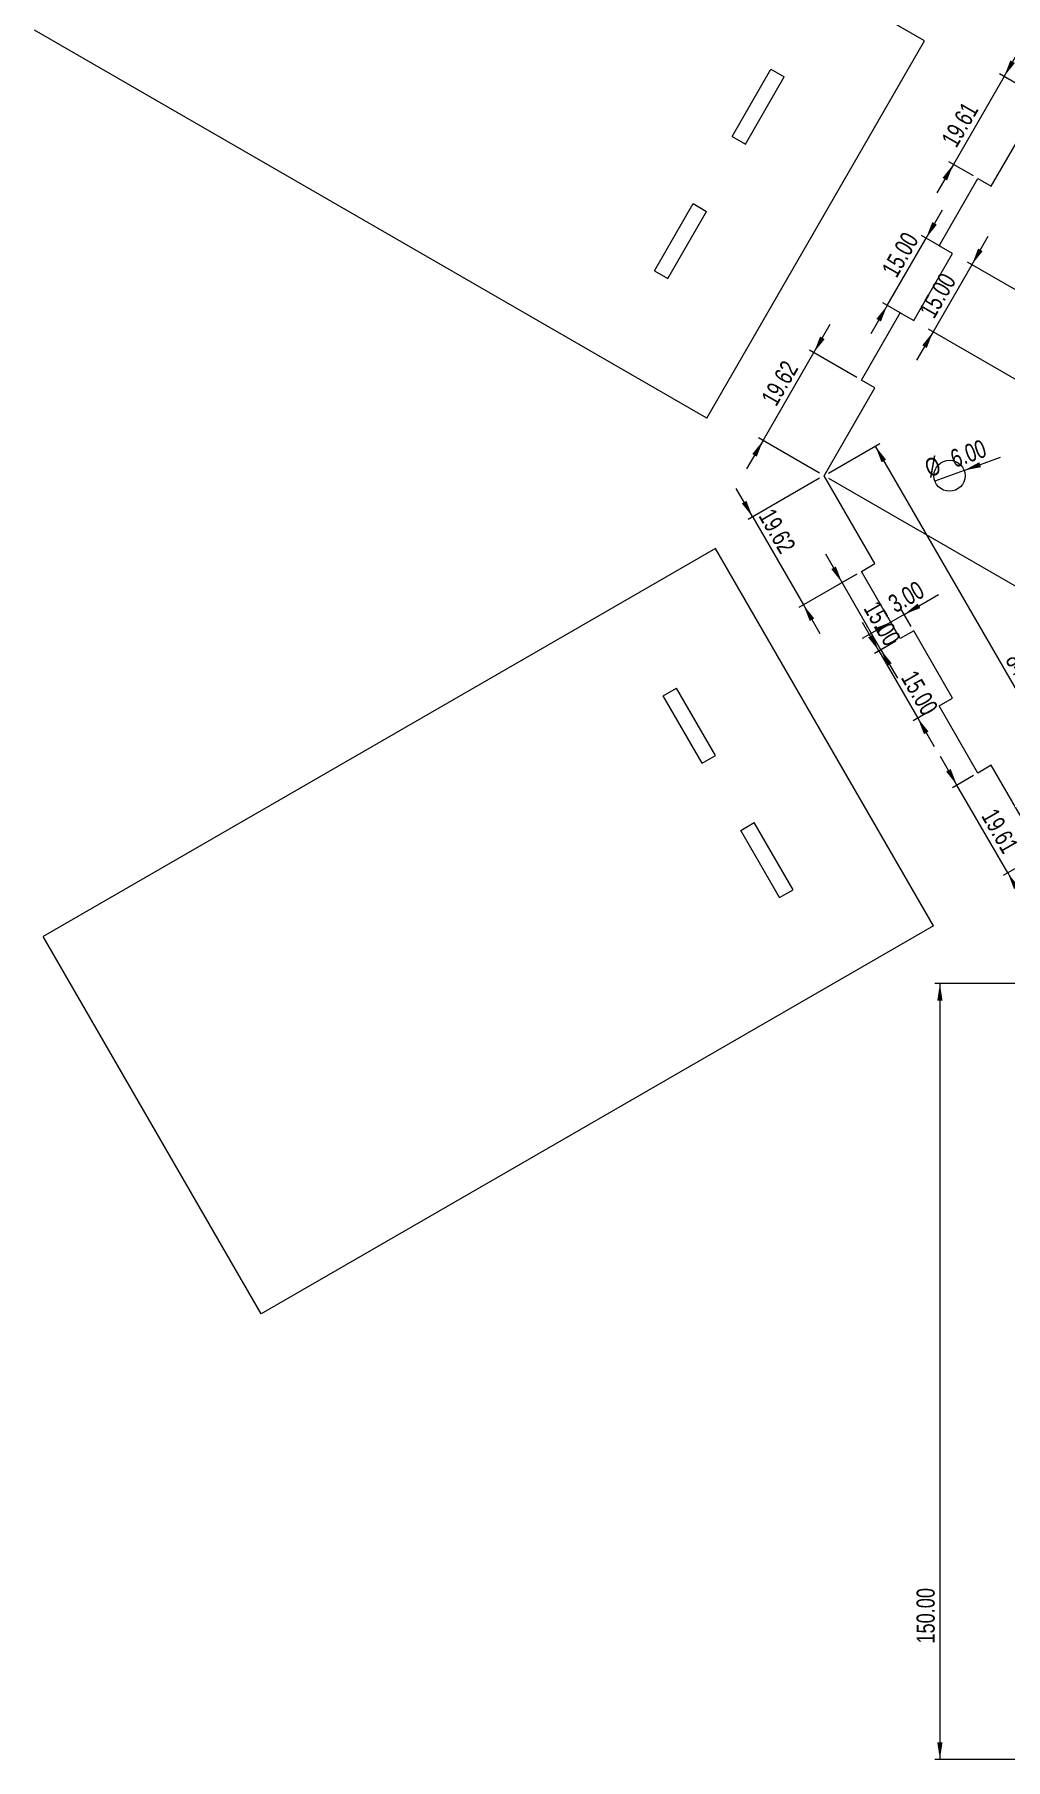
# Model space of a CAD drawing. Header units: millimetres. Extents: x 61 to 539, y 88 to 615.
# Drawn here: x 61.3 to 249, y 87.9 to 421.4 of the extents above; entities that cross this region are included whole.
import ezdxf

# ---------------------------------------------------------------- set-up
doc = ezdxf.new("R2010")
doc.units = ezdxf.units.MM
doc.styles.add('SLDTEXTSTYLE0', font='TXT', dxfattribs={"width": 0.75})
doc.dimstyles.new('SLDDIMSTYLE0', dxfattribs={"dimtxt": 3.5, "dimasz": 3.302, "dimexe": 0, "dimexo": 0.0625, "dimgap": 0.875, "dimtad": 1, "dimrnd": 1e-09, "dimzin": 12, "dimdsep": 46, "dimtxsty": 'SLDTEXTSTYLE0', "dimsah": 1, "dimcen": 0.09, "dimadec": 0, "dimazin": 3, "dimtfac": 1, "dimtofl": 0, "dimtmove": 0, "dimatfit": 3, "dimfxl": 1, "dimfrac": 2, "dimtolj": 1, "dimtzin": 12, "dimarcsym": 0})
doc.dimstyles.new('SLDDIMSTYLE1', dxfattribs={"dimtxt": 3.5, "dimasz": 3.302, "dimexe": 0, "dimexo": 0.0625, "dimgap": 0.875, "dimtad": 1, "dimrnd": 1e-09, "dimzin": 4, "dimdsep": 46, "dimtxsty": 'SLDTEXTSTYLE0', "dimsah": 1, "dimcen": 0.09, "dimadec": 0, "dimazin": 1, "dimtfac": 1, "dimtmove": 0, "dimatfit": 0, "dimfxl": 1, "dimfrac": 2, "dimtolj": 1, "dimtzin": 12, "dimarcsym": 0})
doc.dimstyles.new('SLDDIMSTYLE2', dxfattribs={"dimtxt": 3.5, "dimasz": 3.302, "dimexe": 0, "dimexo": 0.0625, "dimgap": 0.875, "dimtad": 1, "dimrnd": 1e-09, "dimzin": 12, "dimdsep": 46, "dimtxsty": 'SLDTEXTSTYLE0', "dimsah": 1, "dimcen": 0.09, "dimadec": 0, "dimazin": 3, "dimtfac": 1, "dimtmove": 0, "dimatfit": 0, "dimfxl": 1, "dimfrac": 2, "dimtolj": 1, "dimtzin": 12, "dimarcsym": 0})
doc.dimstyles.new('SLDDIMSTYLE3', dxfattribs={"dimtxt": 3.5, "dimasz": 3.302, "dimexe": 0, "dimexo": 0.0625, "dimgap": 0.875, "dimtad": 1, "dimrnd": 1e-09, "dimzin": 4, "dimdsep": 46, "dimtxsty": 'SLDTEXTSTYLE0', "dimsah": 1, "dimcen": 0.09, "dimadec": 0, "dimazin": 1, "dimtfac": 1, "dimtofl": 0, "dimtmove": 0, "dimatfit": 3, "dimfxl": 1, "dimfrac": 2, "dimtolj": 1, "dimtzin": 12, "dimarcsym": 0})
doc.dimstyles.new('SLDDIMSTYLE4', dxfattribs={"dimtxt": 3.5, "dimasz": 3.302, "dimexe": 0, "dimexo": 0.0625, "dimgap": 0.875, "dimtad": 1, "dimrnd": 1e-09, "dimzin": 4, "dimdsep": 46, "dimtxsty": 'SLDTEXTSTYLE0', "dimblk1": 'NONE', "dimsah": 1, "dimcen": 0, "dimadec": 0, "dimazin": 1, "dimtfac": 1, "dimtmove": 0, "dimatfit": 3, "dimldrblk": 'NONE', "dimfxl": 1, "dimfrac": 2, "dimtolj": 1, "dimtzin": 12, "dimarcsym": 0})

# ---------------------------------------------------------------- blocks, each defined once
blk = doc.blocks.new('_D_13')
at = {"color": 7, "linetype": 'Continuous', "lineweight": 0}
for p, q in [((242.47, 376.91), (245.65, 382.41)), ((242.47, 376.91), (234.97, 363.92)), ((364.2, 306.63), (241.61, 377.41)), ((234.97, 363.92), (231.8, 358.42)), ((356.7, 293.64), (234.11, 364.42))]:
    blk.add_line(p, q, dxfattribs=at)
at = {"color": 7, "linetype": 'Continuous', "lineweight": 18}
for points in [[(242.47, 376.91), (244.56, 379.52), (243.68, 380.03)], [(234.97, 363.92), (232.88, 361.32), (233.76, 360.81)]]:
    blk.add_solid(points, dxfattribs=at)
at = {"color": 7, "linetype": 'Continuous', "lineweight": 18, "insert": (232.12, 368.01), "char_height": 3.5, "attachment_point": 1, "rotation": 60, "style": 'SLDTEXTSTYLE0'}
blk.add_mtext('15.00', dxfattribs=at)
blk = doc.blocks.new('_D_16')
at = {"color": 7, "linetype": 'Continuous', "lineweight": 0}
for p, q in [((256.9, 408.55), (299.14, 384.16)), ((298.27, 384.66), (256.16, 311.72)), ((214.78, 335.61), (257.02, 311.22))]:
    blk.add_line(p, q, dxfattribs=at)
at = {"color": 7, "linetype": 'Continuous', "lineweight": 18}
for points in [[(298.27, 384.66), (296.18, 382.06), (297.06, 381.55)], [(256.16, 311.72), (258.25, 314.32), (257.37, 314.83)]]:
    blk.add_solid(points, dxfattribs=at)
at = {"color": 7, "linetype": 'Continuous', "lineweight": 18, "insert": (259, 325.66), "char_height": 3.5, "attachment_point": 1, "rotation": 60, "style": 'SLDTEXTSTYLE0'}
blk.add_mtext('84.23', dxfattribs=at)
blk = doc.blocks.new('_D_17')
at = {"color": 7, "linetype": 'Continuous', "lineweight": 0}
for p, q in [((214.78, 336.61), (224.68, 342.32)), ((223.81, 341.82), (265.93, 268.88)), ((256.9, 263.66), (266.79, 269.38))]:
    blk.add_line(p, q, dxfattribs=at)
at = {"color": 7, "linetype": 'Continuous', "lineweight": 18}
for points in [[(223.81, 341.82), (225.02, 338.71), (225.9, 339.22)], [(265.93, 268.88), (264.72, 271.99), (263.84, 271.48)]]:
    blk.add_solid(points, dxfattribs=at)
at = {"color": 7, "linetype": 'Continuous', "lineweight": 18, "insert": (251.87, 302.26), "char_height": 3.5, "attachment_point": 1, "rotation": 300, "style": 'SLDTEXTSTYLE0'}
blk.add_mtext('84.23', dxfattribs=at)
blk = doc.blocks.new('_D_18')
at = {"color": 7, "linetype": 'Continuous', "lineweight": 0}
for p, q in [((248.7, 413.28), (251.88, 418.78)), ((255.16, 409.55), (247.83, 413.78)), ((248.7, 413.28), (238.9, 396.3)), ((238.9, 396.3), (235.72, 390.8)), ((242.76, 394.07), (238.03, 396.8))]:
    blk.add_line(p, q, dxfattribs=at)
at = {"color": 7, "linetype": 'Continuous', "lineweight": 18}
for points in [[(248.7, 413.28), (250.79, 415.89), (249.91, 416.4)], [(238.9, 396.3), (236.8, 393.69), (237.68, 393.19)]]:
    blk.add_solid(points, dxfattribs=at)
at = {"color": 7, "linetype": 'Continuous', "lineweight": 18, "insert": (236.43, 401.06), "char_height": 3.5, "attachment_point": 1, "rotation": 60, "style": 'SLDTEXTSTYLE0'}
blk.add_mtext('19.61', dxfattribs=at)
blk = doc.blocks.new('_D_19')
at = {"color": 7, "linetype": 'Continuous', "lineweight": 0}
for p, q in [((211.93, 359.91), (215.1, 365.41)), ((220.26, 355.1), (211.06, 360.41)), ((202.12, 342.92), (211.93, 359.91)), ((202.12, 342.92), (198.94, 337.42)), ((213.05, 336.61), (201.25, 343.42))]:
    blk.add_line(p, q, dxfattribs=at)
at = {"color": 7, "linetype": 'Continuous', "lineweight": 18}
for points in [[(211.93, 359.91), (214.02, 362.51), (213.14, 363.02)], [(202.12, 342.92), (200.03, 340.31), (200.91, 339.8)]]:
    blk.add_solid(points, dxfattribs=at)
at = {"color": 7, "linetype": 'Continuous', "lineweight": 18, "insert": (201.62, 351.07), "char_height": 3.5, "attachment_point": 1, "rotation": 60, "style": 'SLDTEXTSTYLE0'}
blk.add_mtext('19.62', dxfattribs=at)
blk = doc.blocks.new('_D_20')
at = {"color": 7, "linetype": 'Continuous', "lineweight": 0}
for p, q in [((233.61, 382.03), (236.79, 387.53)), ((226.11, 369.04), (233.61, 382.03)), ((236.56, 380.33), (232.75, 382.53)), ((226.11, 369.04), (222.94, 363.54)), ((229.06, 367.34), (225.25, 369.54))]:
    blk.add_line(p, q, dxfattribs=at)
at = {"color": 7, "linetype": 'Continuous', "lineweight": 18}
for points in [[(233.61, 382.03), (235.7, 384.63), (234.82, 385.14)], [(226.11, 369.04), (224.02, 366.43), (224.9, 365.92)]]:
    blk.add_solid(points, dxfattribs=at)
at = {"color": 7, "linetype": 'Continuous', "lineweight": 18, "insert": (224.88, 375.92), "char_height": 3.5, "attachment_point": 1, "rotation": 60, "style": 'SLDTEXTSTYLE0'}
blk.add_mtext('15.00', dxfattribs=at)
blk = doc.blocks.new('_D_27')
at = {"color": 7, "linetype": 'Continuous', "lineweight": 0}
for p, q in [((217.39, 315.46), (214.22, 320.96)), ((220.26, 317.11), (216.52, 314.96)), ((224.89, 302.47), (217.39, 315.46)), ((227.76, 304.12), (224.02, 301.97)), ((224.89, 302.47), (228.07, 296.97))]:
    blk.add_line(p, q, dxfattribs=at)
at = {"color": 7, "linetype": 'Continuous', "lineweight": 18}
for points in [[(217.39, 315.46), (216.18, 318.57), (215.3, 318.06)], [(224.89, 302.47), (226.1, 299.35), (226.98, 299.86)]]:
    blk.add_solid(points, dxfattribs=at)
at = {"color": 7, "linetype": 'Continuous', "lineweight": 18, "insert": (224.46, 312.23), "char_height": 3.5, "attachment_point": 1, "rotation": 300, "style": 'SLDTEXTSTYLE0'}
blk.add_mtext('15.00', dxfattribs=at)
blk = doc.blocks.new('_D_28')
at = {"color": 7, "linetype": 'Continuous', "lineweight": 0}
for p, q in [((200.11, 328.13), (196.93, 333.63)), ((213.05, 335.61), (199.24, 327.63)), ((200.11, 328.13), (209.92, 311.14)), ((220.26, 317.11), (209.05, 310.64)), ((209.92, 311.14), (213.09, 305.64))]:
    blk.add_line(p, q, dxfattribs=at)
at = {"color": 7, "linetype": 'Continuous', "lineweight": 18}
for points in [[(200.11, 328.13), (198.9, 331.25), (198.02, 330.74)], [(209.92, 311.14), (211.13, 308.03), (212.01, 308.54)]]:
    blk.add_solid(points, dxfattribs=at)
at = {"color": 7, "linetype": 'Continuous', "lineweight": 18, "insert": (204.18, 330.11), "char_height": 3.5, "attachment_point": 1, "rotation": 300, "style": 'SLDTEXTSTYLE0'}
blk.add_mtext('19.62', dxfattribs=at)
blk = doc.blocks.new('_D_29')
at = {"color": 7, "linetype": 'Continuous', "lineweight": 0}
for p, q in [((230.72, 306.99), (228.89, 310.18)), ((229.39, 309.31), (236.03, 313.15)), ((226.79, 307.81), (221.29, 304.63)), ((228.13, 305.49), (226.29, 308.68)), ((229.39, 309.31), (226.79, 307.81))]:
    blk.add_line(p, q, dxfattribs=at)
at = {"color": 7, "linetype": 'Continuous', "lineweight": 18}
for points in [[(229.39, 309.31), (232.5, 310.52), (231.99, 311.4)], [(226.79, 307.81), (223.67, 306.6), (224.18, 305.72)]]:
    blk.add_solid(points, dxfattribs=at)
at = {"color": 7, "linetype": 'Continuous', "lineweight": 18, "insert": (225.94, 312.53), "char_height": 3.5, "attachment_point": 1, "rotation": 30, "style": 'SLDTEXTSTYLE0'}
blk.add_mtext('3.00', dxfattribs=at)
blk = doc.blocks.new('_D_30')
at = {"color": 7, "linetype": 'Continuous', "lineweight": 0}
for p, q in [((224.51, 302.25), (221.33, 307.74)), ((227.76, 304.12), (223.64, 301.75)), ((224.51, 302.25), (232.01, 289.26)), ((235.26, 291.13), (231.14, 288.76)), ((232.01, 289.26), (235.18, 283.76))]:
    blk.add_line(p, q, dxfattribs=at)
at = {"color": 7, "linetype": 'Continuous', "lineweight": 18}
for points in [[(224.51, 302.25), (223.3, 305.36), (222.42, 304.85)], [(232.01, 289.26), (233.22, 286.14), (234.1, 286.65)]]:
    blk.add_solid(points, dxfattribs=at)
at = {"color": 7, "linetype": 'Continuous', "lineweight": 18, "insert": (231.7, 298.82), "char_height": 3.5, "attachment_point": 1, "rotation": 300, "style": 'SLDTEXTSTYLE0'}
blk.add_mtext('15.00', dxfattribs=at)
blk = doc.blocks.new('_D_31')
at = {"color": 7, "linetype": 'Continuous', "lineweight": 0}
for p, q in [((239.59, 276.31), (236.42, 281.81)), ((242.76, 278.14), (238.72, 275.81)), ((249.4, 259.33), (239.59, 276.31)), ((255.16, 262.66), (248.53, 258.83)), ((249.4, 259.33), (252.57, 253.83))]:
    blk.add_line(p, q, dxfattribs=at)
at = {"color": 7, "linetype": 'Continuous', "lineweight": 18}
for points in [[(239.59, 276.31), (238.38, 279.43), (237.5, 278.92)], [(249.4, 259.33), (250.61, 256.22), (251.49, 256.72)]]:
    blk.add_solid(points, dxfattribs=at)
at = {"color": 7, "linetype": 'Continuous', "lineweight": 18, "insert": (247.22, 272.12), "char_height": 3.5, "attachment_point": 1, "rotation": 300, "style": 'SLDTEXTSTYLE0'}
blk.add_mtext('19.61', dxfattribs=at)
blk = doc.blocks.new('_D_51')
at = {"color": 7, "linetype": 'Continuous', "lineweight": 0}
for q in [(235.32, 335.08), (248.03, 339.68)]:
    blk.add_line((240.97, 337.13), q, dxfattribs=at)
at = {"color": 7, "linetype": 'Continuous', "lineweight": 18}
blk.add_solid([(240.97, 337.13), (244.24, 337.77), (243.9, 338.73)], dxfattribs=at)
at = {"color": 7, "linetype": 'Continuous', "lineweight": 18, "char_height": 3.5, "attachment_point": 1, "rotation": 19.8939, "style": 'SLDTEXTSTYLE0'}
for s, insert in [('6.00', (237.97, 340.9)), ('%%c', (233.02, 339.05))]:
    blk.add_mtext(s, dxfattribs=dict(at, insert=insert))
blk = doc.blocks.new('_None')
blk = doc.blocks.new('_D_55')
at = {"color": 7, "linetype": 'Continuous', "lineweight": 0}
for p, q in [((256.73, 237.95), (235.29, 237.95)), ((236.29, 237.95), (236.29, 87.95)), ((256.73, 87.95), (235.29, 87.95))]:
    blk.add_line(p, q, dxfattribs=at)
at = {"color": 7, "linetype": 'Continuous', "lineweight": 18}
for points in [[(236.29, 237.95), (235.78, 234.65), (236.8, 234.65)], [(236.29, 87.95), (236.8, 91.25), (235.78, 91.25)]]:
    blk.add_solid(points, dxfattribs=at)
at = {"color": 7, "linetype": 'Continuous', "lineweight": 18, "insert": (231.78, 110.36), "char_height": 3.5, "attachment_point": 1, "rotation": 90, "style": 'SLDTEXTSTYLE0'}
blk.add_mtext('150.00', dxfattribs=at)

msp = doc.modelspace()

# ---------------------------------------------------------------- linework, layer by layer
at = {"color": 7, "linetype": 'Continuous', "lineweight": 18}
for p, q in [((233.344, 420.18), (103.44, 495.18)), ((191.229, 347.235), (61.325, 422.235)), ((191.229, 347.235), (233.344, 420.18)), ((196.12, 401.707), (203.62, 414.697)), ((203.62, 414.697), (206.218, 413.197)), ((198.718, 400.207), (206.218, 413.197)), ((246.224, 392.068), (256.029, 409.051)), ((196.12, 401.707), (198.718, 400.207)), ((236.126, 380.578), (243.626, 393.568)), ((243.626, 393.568), (246.224, 392.068)), ((181.12, 375.726), (188.62, 388.716)), ((183.718, 374.226), (191.218, 387.216)), ((188.62, 388.716), (191.218, 387.216)), ((238.724, 379.078), (236.126, 380.578)), ((231.224, 366.087), (238.724, 379.078)), ((181.12, 375.726), (183.718, 374.226)), ((221.126, 354.597), (228.626, 367.587)), ((228.626, 367.587), (231.224, 366.087)), ((223.724, 353.097), (221.126, 354.597)), ((213.914, 336.105), (223.724, 353.097)), ((223.724, 319.114), (213.914, 336.105)), ((192.933, 322.024), (63.03, 247.024)), ((235.048, 249.079), (192.933, 322.024)), ((221.126, 317.614), (223.724, 319.114)), ((228.626, 304.624), (221.126, 317.614)), ((231.224, 306.124), (228.626, 304.624)), ((238.724, 293.133), (231.224, 306.124)), ((182.82, 293.541), (185.418, 295.041)), ((190.32, 280.551), (182.82, 293.541)), ((192.918, 282.051), (185.418, 295.041)), ((236.126, 291.633), (238.724, 293.133)), ((243.626, 278.643), (236.126, 291.633)), ((190.32, 280.551), (192.918, 282.051)), ((246.224, 280.143), (243.626, 278.643)), ((256.029, 263.16), (246.224, 280.143)), ((197.82, 267.56), (200.418, 269.06)), ((205.32, 254.57), (197.82, 267.56)), ((207.918, 256.07), (200.418, 269.06)), ((205.32, 254.57), (207.918, 256.07)), ((105.145, 174.079), (63.03, 247.024)), ((235.048, 249.079), (105.145, 174.079))]:
    msp.add_line(p, q, dxfattribs=at)
msp.add_circle((238.144, 336.105), 3, dxfattribs=at)

# ---------------------------------------------------------------- dimensions: what is measured, and where the dimension line sits
for base, p1, p2, angle, dimstyle, picture, middle in [((238.896, 396.299), (256.029, 409.051), (243.626, 393.568), 60, 'SLDDIMSTYLE2', '_D_18', (243.251, 403.843)), ((256.156, 311.717), (256.029, 409.051), (213.914, 336.105), 60, 'SLDDIMSTYLE0', '_D_16', (265.812, 328.443)), ((233.613, 382.029), (229.925, 366.837), (237.425, 379.828), 60, 'SLDDIMSTYLE1', '_D_20', (231.694, 378.705)), ((234.972, 363.923), (365.069, 306.132), (357.569, 293.142), 60, 'SLDDIMSTYLE1', '_D_13', (238.936, 370.79)), ((211.928, 359.908), (213.914, 336.105), (221.126, 354.597), 60, 'SLDDIMSTYLE2', '_D_19', (208.433, 353.855)), ((265.929, 268.875), (213.914, 336.105), (256.029, 263.16), 300, 'SLDDIMSTYLE0', '_D_17', (250.869, 294.96)), ((209.918, 311.143), (213.914, 336.105), (221.126, 317.614), 300, 'SLDDIMSTYLE2', '_D_28', (203.18, 322.813)), ((217.39, 315.457), (228.626, 304.624), (221.126, 317.614), 300, 'SLDDIMSTYLE1', '_D_27', (223.465, 304.935)), ((226.787, 307.809), (231.224, 306.124), (228.626, 304.624), 30, 'SLDDIMSTYLE1', '_D_29', (232.113, 310.884)), ((232.008, 289.255), (228.626, 304.624), (236.126, 291.633), 300, 'SLDDIMSTYLE1', '_D_30', (230.699, 291.522)), ((239.59, 276.313), (256.029, 263.16), (243.626, 278.643), 300, 'SLDDIMSTYLE2', '_D_31', (246.22, 264.83)), ((236.293, 87.949), (257.734, 237.949), (257.734, 87.949), 90, 'SLDDIMSTYLE3', '_D_55', (236.293, 117.469))]:
    dim = msp.add_linear_dim(base=base, p1=p1, p2=p2, angle=angle, dimstyle=dimstyle, dxfattribs=at)
    dim.commit()
    dim.dimension.update_dxf_attribs({"geometry": picture, "text_midpoint": middle, "dimtype": 160})
dim = msp.add_diameter_dim_2p(p1=(235.323, 335.084), p2=(240.965, 337.126), dimstyle='SLDDIMSTYLE4', dxfattribs=at)
dim.commit()
dim.dimension.update_dxf_attribs({"geometry": '_D_51', "text_midpoint": (241.295, 337.245), "dimtype": 163})

doc.saveas('drawing.dxf')
